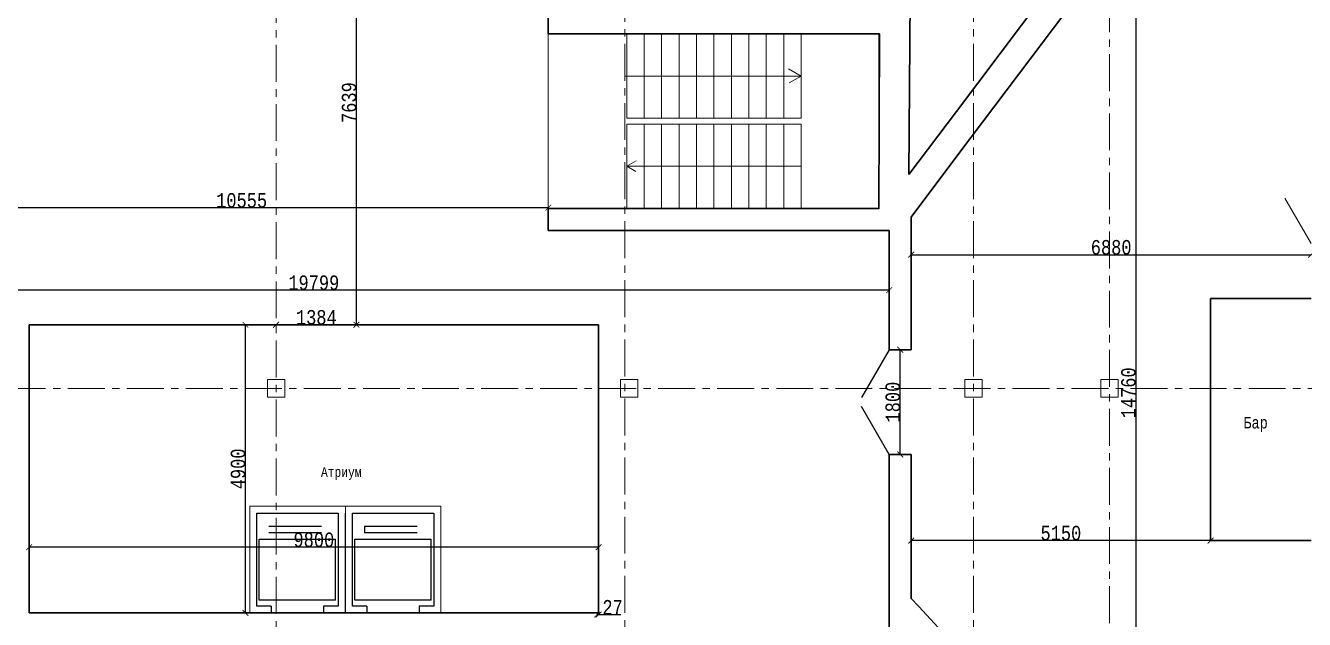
# Model space of a CAD drawing. Header units: millimetres. Extents: x -689206 to 4969298, y -1019800 to 703299.
# Drawn here: x 264912 to 286918, y 558928 to 569138 of the extents above; entities that cross this region are included whole.
import ezdxf

# ---------------------------------------------------------------- set-up
doc = ezdxf.new("R2010")
doc.units = ezdxf.units.MM
doc.linetypes.add('осеваяX2', pattern=[101.6, 63.5, -12.7, 12.7, -12.7])
for name, color, linetype, lineweight in [('несущие', 7, 'Continuous', 30), ('РАЗМЕРЫ', 7, 'Continuous', 9), ('стены', 7, 'Continuous', 20)]:
    doc.layers.add(name, color=color, linetype=linetype, lineweight=lineweight)
doc.styles.add('Аннотативный', font='isocteur.ttf', dxfattribs={"width": 0.7, "height": 250})
doc.dimstyles.new('Аннотативный', dxfattribs={"dimscale": 0, "dimtxt": 250, "dimasz": 100, "dimexe": 1.25, "dimexo": 0.625, "dimtad": 1, "dimdec": 0, "dimtxsty": 'Аннотативный', "dimblk": 'ARCHTICK', "dimcen": 2.5, "dimadec": 0, "dimazin": 0, "dimtfac": 1, "dimtdec": 0, "dimtmove": 0, "dimatfit": 3, "dimfxl": 1, "dimarcsym": 0})

# ---------------------------------------------------------------- blocks, each defined once
blk = doc.blocks.new('_ArchTick')
at = {"color": 0, "linetype": 'ByBlock', "const_width": 0.15}
blk.add_lwpolyline([(-0.5, -0.5), (0.5, 0.5)], dxfattribs=at)
blk = doc.blocks.new('*D541')
at = {"layer": 'Defpoints', "color": 0, "lineweight": 20, "transparency": 16777216}
for p in [(280152, 560284), (280152, 560284), (285303, 560284)]:
    blk.add_point(p, dxfattribs=at)
at = {"layer": 'стены', "color": 0, "lineweight": -2, "transparency": 16777216}
for p, q in [((280152, 560285), (280152, 560285)), ((285303, 560284), (280152, 560284)), ((285303, 560285), (285303, 560285))]:
    blk.add_line(p, q, dxfattribs=at)
at = {"layer": 'стены', "color": 0, "lineweight": -2, "transparency": 16777216, "xscale": 100, "yscale": 100, "zscale": 100, "rotation": 180}
blk.add_blockref('_ArchTick', (280152, 560284), dxfattribs=at)
at = {"layer": 'стены', "color": 0, "lineweight": -2, "transparency": 16777216, "xscale": 100, "yscale": 100, "zscale": 100}
blk.add_blockref('_ArchTick', (285303, 560284), dxfattribs=at)
at = {"layer": 'стены', "color": 0, "transparency": 16777216, "insert": (282727, 560410), "char_height": 250, "attachment_point": 5, "style": 'Аннотативный'}
blk.add_mtext('5150', dxfattribs=at)
blk = doc.blocks.new('*D542')
at = {"layer": 'Defpoints', "color": 0, "lineweight": 20, "transparency": 16777216}
for p in [(280152, 565199), (287032, 565199), (287032, 565199)]:
    blk.add_point(p, dxfattribs=at)
at = {"layer": 'стены', "color": 0, "lineweight": -2, "transparency": 16777216}
for p, q in [((280152, 565199), (280152, 565200)), ((280152, 565199), (287032, 565199)), ((287032, 565199), (287032, 565200))]:
    blk.add_line(p, q, dxfattribs=at)
at = {"layer": 'стены', "color": 0, "lineweight": -2, "transparency": 16777216, "xscale": 100, "yscale": 100, "zscale": 100, "rotation": 180}
blk.add_blockref('_ArchTick', (280152, 565199), dxfattribs=at)
at = {"layer": 'стены', "color": 0, "lineweight": -2, "transparency": 16777216, "xscale": 100, "yscale": 100, "zscale": 100}
blk.add_blockref('_ArchTick', (287032, 565199), dxfattribs=at)
at = {"layer": 'стены', "color": 0, "lineweight": 13, "transparency": 16777216, "insert": (283592, 565324), "char_height": 250, "attachment_point": 5, "style": 'Аннотативный'}
blk.add_mtext('6880', dxfattribs=at)
blk = doc.blocks.new('*D652')
at = {"layer": 'Defpoints', "color": 0, "linetype": 'ByBlock', "lineweight": 20, "transparency": 16777216}
for p in [(284016, 570201), (284016, 555445), (284016, 555445)]:
    blk.add_point(p, dxfattribs=at)
at = {"layer": 'РАЗМЕРЫ', "color": 0, "linetype": 'ByBlock', "lineweight": -2, "transparency": 16777216}
for p, q in [((284016, 570201), (284016, 555445)), ((284017, 570201), (284017, 570201)), ((284017, 555445), (284017, 555445))]:
    blk.add_line(p, q, dxfattribs=at)
at = {"layer": 'РАЗМЕРЫ', "color": 0, "linetype": 'ByBlock', "lineweight": -2, "transparency": 16777216, "xscale": 100, "yscale": 100, "zscale": 100}
for p, rotation in [((284016, 570201), 90), ((284016, 555445), 270)]:
    blk.add_blockref('_ArchTick', p, dxfattribs=dict(at, rotation=rotation))
at = {"layer": 'РАЗМЕРЫ', "color": 0, "linetype": 'ByBlock', "lineweight": 13, "transparency": 16777216, "insert": (283891, 562823), "char_height": 250, "attachment_point": 5, "rotation": 90, "style": 'Аннотативный'}
blk.add_mtext('14760', dxfattribs=at)
blk = doc.blocks.new('*D630')
at = {"layer": 'Defpoints', "color": 0, "linetype": 'ByBlock', "lineweight": 20, "transparency": 16777216}
for p in [(279962, 563564), (279962, 563564), (279962, 561764)]:
    blk.add_point(p, dxfattribs=at)
at = {"layer": 'РАЗМЕРЫ', "color": 0, "linetype": 'ByBlock', "lineweight": -2, "transparency": 16777216}
for p, q in [((279962, 563564), (279963, 563564)), ((279962, 561764), (279962, 563564)), ((279962, 561764), (279963, 561764))]:
    blk.add_line(p, q, dxfattribs=at)
at = {"layer": 'РАЗМЕРЫ', "color": 0, "linetype": 'ByBlock', "lineweight": -2, "transparency": 16777216, "xscale": 100, "yscale": 100, "zscale": 100}
for p, rotation in [((279962, 563564), 90), ((279962, 561764), 270)]:
    blk.add_blockref('_ArchTick', p, dxfattribs=dict(at, rotation=rotation))
at = {"layer": 'РАЗМЕРЫ', "color": 0, "linetype": 'ByBlock', "lineweight": 13, "transparency": 16777216, "insert": (279836, 562664), "char_height": 250, "attachment_point": 5, "rotation": 90, "style": 'Аннотативный'}
blk.add_mtext('1800', dxfattribs=at)
blk = doc.blocks.new('*D666')
at = {"layer": 'Defpoints', "color": 0, "linetype": 'ByBlock', "lineweight": 20, "transparency": 16777216}
for p in [(259973, 564589), (259973, 564589), (279772, 564589)]:
    blk.add_point(p, dxfattribs=at)
at = {"layer": 'РАЗМЕРЫ', "color": 0, "linetype": 'ByBlock', "lineweight": -2, "transparency": 16777216}
for p, q in [((259973, 564590), (259973, 564591)), ((279772, 564589), (259973, 564589)), ((279772, 564590), (279772, 564591))]:
    blk.add_line(p, q, dxfattribs=at)
at = {"layer": 'РАЗМЕРЫ', "color": 0, "linetype": 'ByBlock', "lineweight": -2, "transparency": 16777216, "xscale": 100, "yscale": 100, "zscale": 100, "rotation": 180}
blk.add_blockref('_ArchTick', (259973, 564589), dxfattribs=at)
at = {"layer": 'РАЗМЕРЫ', "color": 0, "linetype": 'ByBlock', "lineweight": -2, "transparency": 16777216, "xscale": 100, "yscale": 100, "zscale": 100}
blk.add_blockref('_ArchTick', (279772, 564589), dxfattribs=at)
at = {"layer": 'РАЗМЕРЫ', "color": 0, "linetype": 'ByBlock', "lineweight": 20, "transparency": 16777216, "insert": (269872, 564715), "char_height": 250, "attachment_point": 5, "style": 'Аннотативный'}
blk.add_mtext('19799', dxfattribs=at)
blk = doc.blocks.new('*D668')
at = {"layer": 'Defpoints', "color": 0, "linetype": 'ByBlock', "lineweight": 20, "transparency": 16777216}
for p in [(268695, 563994), (268695, 563994), (268695, 559039)]:
    blk.add_point(p, dxfattribs=at)
at = {"layer": 'РАЗМЕРЫ', "color": 0, "linetype": 'ByBlock', "lineweight": -2, "transparency": 16777216}
for p, q in [((268695, 563994), (268696, 563994)), ((268695, 559039), (268695, 563994)), ((268695, 559039), (268696, 559039))]:
    blk.add_line(p, q, dxfattribs=at)
at = {"layer": 'РАЗМЕРЫ', "color": 0, "linetype": 'ByBlock', "lineweight": -2, "transparency": 16777216, "xscale": 100, "yscale": 100, "zscale": 100}
for p, rotation in [((268695, 563994), 90), ((268695, 559039), 270)]:
    blk.add_blockref('_ArchTick', p, dxfattribs=dict(at, rotation=rotation))
at = {"layer": 'РАЗМЕРЫ', "color": 0, "linetype": 'ByBlock', "lineweight": 20, "transparency": 16777216, "insert": (268569, 561516), "char_height": 250, "attachment_point": 5, "rotation": 90, "style": 'Аннотативный'}
blk.add_mtext('4900', dxfattribs=at)
blk = doc.blocks.new('*D669')
at = {"layer": 'Defpoints', "color": 0, "linetype": 'ByBlock', "lineweight": 20, "transparency": 16777216}
for p in [(264973, 560169), (264973, 559039), (274773, 559039)]:
    blk.add_point(p, dxfattribs=at)
at = {"layer": 'РАЗМЕРЫ', "color": 0, "linetype": 'ByBlock', "lineweight": -2, "transparency": 16777216}
for p, q in [((264973, 559039), (264973, 560171)), ((274773, 560169), (264973, 560169)), ((274773, 559039), (274773, 560171))]:
    blk.add_line(p, q, dxfattribs=at)
at = {"layer": 'РАЗМЕРЫ', "color": 0, "linetype": 'ByBlock', "lineweight": -2, "transparency": 16777216, "xscale": 100, "yscale": 100, "zscale": 100, "rotation": 180}
blk.add_blockref('_ArchTick', (264973, 560169), dxfattribs=at)
at = {"layer": 'РАЗМЕРЫ', "color": 0, "linetype": 'ByBlock', "lineweight": -2, "transparency": 16777216, "xscale": 100, "yscale": 100, "zscale": 100}
blk.add_blockref('_ArchTick', (274773, 560169), dxfattribs=at)
at = {"layer": 'РАЗМЕРЫ', "color": 0, "linetype": 'ByBlock', "lineweight": 20, "transparency": 16777216, "insert": (269873, 560295), "char_height": 250, "attachment_point": 5, "style": 'Аннотативный'}
blk.add_mtext('9800', dxfattribs=at)
blk = doc.blocks.new('*D670')
at = {"layer": 'Defpoints', "color": 0, "linetype": 'ByBlock', "lineweight": 20, "transparency": 16777216}
for p in [(269591, 571633), (270605, 571633), (269541, 563994)]:
    blk.add_point(p, dxfattribs=at)
at = {"layer": 'РАЗМЕРЫ', "color": 0, "linetype": 'ByBlock', "lineweight": -2, "transparency": 16777216}
for p, q in [((269592, 571633), (270607, 571633)), ((270605, 563994), (270605, 571633)), ((269542, 563994), (270607, 563994))]:
    blk.add_line(p, q, dxfattribs=at)
at = {"layer": 'РАЗМЕРЫ', "color": 0, "linetype": 'ByBlock', "lineweight": -2, "transparency": 16777216, "xscale": 100, "yscale": 100, "zscale": 100}
for p, rotation in [((270605, 571633), 90), ((270605, 563994), 270)]:
    blk.add_blockref('_ArchTick', p, dxfattribs=dict(at, rotation=rotation))
at = {"layer": 'РАЗМЕРЫ', "color": 0, "linetype": 'ByBlock', "lineweight": 20, "transparency": 16777216, "insert": (270480, 567814), "char_height": 250, "attachment_point": 5, "rotation": 90, "style": 'Аннотативный'}
blk.add_mtext('7639', dxfattribs=at)
blk = doc.blocks.new('*D671')
at = {"layer": 'Defpoints', "color": 0, "linetype": 'ByBlock', "lineweight": 20, "transparency": 16777216}
for p in [(263353, 566006), (263353, 565671), (273907, 565614)]:
    blk.add_point(p, dxfattribs=at)
at = {"layer": 'РАЗМЕРЫ', "color": 0, "linetype": 'ByBlock', "lineweight": -2, "transparency": 16777216}
for p, q in [((263353, 565671), (263353, 566007)), ((273907, 566006), (263353, 566006)), ((273907, 565615), (273907, 566007))]:
    blk.add_line(p, q, dxfattribs=at)
at = {"layer": 'РАЗМЕРЫ', "color": 0, "linetype": 'ByBlock', "lineweight": -2, "transparency": 16777216, "xscale": 100, "yscale": 100, "zscale": 100, "rotation": 180}
blk.add_blockref('_ArchTick', (263353, 566006), dxfattribs=at)
at = {"layer": 'РАЗМЕРЫ', "color": 0, "linetype": 'ByBlock', "lineweight": -2, "transparency": 16777216, "xscale": 100, "yscale": 100, "zscale": 100}
blk.add_blockref('_ArchTick', (273907, 566006), dxfattribs=at)
at = {"layer": 'РАЗМЕРЫ', "color": 0, "linetype": 'ByBlock', "lineweight": 20, "transparency": 16777216, "insert": (268630, 566131), "char_height": 250, "attachment_point": 5, "style": 'Аннотативный'}
blk.add_mtext('10555', dxfattribs=at)
blk = doc.blocks.new('*D672')
at = {"layer": 'Defpoints', "color": 0, "linetype": 'ByBlock', "lineweight": 20, "transparency": 16777216}
for p in [(269223, 563994), (270607, 563994), (270607, 563994)]:
    blk.add_point(p, dxfattribs=at)
at = {"layer": 'РАЗМЕРЫ', "color": 0, "linetype": 'ByBlock', "lineweight": -2, "transparency": 16777216}
for p, q in [((269223, 563995), (269223, 563995)), ((269223, 563994), (270607, 563994)), ((270607, 563995), (270607, 563995))]:
    blk.add_line(p, q, dxfattribs=at)
at = {"layer": 'РАЗМЕРЫ', "color": 0, "linetype": 'ByBlock', "lineweight": -2, "transparency": 16777216, "xscale": 100, "yscale": 100, "zscale": 100, "rotation": 180}
blk.add_blockref('_ArchTick', (269223, 563994), dxfattribs=at)
at = {"layer": 'РАЗМЕРЫ', "color": 0, "linetype": 'ByBlock', "lineweight": -2, "transparency": 16777216, "xscale": 100, "yscale": 100, "zscale": 100}
blk.add_blockref('_ArchTick', (270607, 563994), dxfattribs=at)
at = {"layer": 'РАЗМЕРЫ', "color": 0, "linetype": 'ByBlock', "lineweight": 30, "transparency": 16777216, "insert": (269915, 564120), "char_height": 250, "attachment_point": 5, "style": 'Аннотативный'}
blk.add_mtext('1384', dxfattribs=at)
blk = doc.blocks.new('*D676')
at = {"layer": 'Defpoints', "color": 0, "linetype": 'ByBlock', "lineweight": 20, "transparency": 16777216}
for p in [(274746, 559039), (274773, 559039), (274773, 559011)]:
    blk.add_point(p, dxfattribs=at)
at = {"layer": 'РАЗМЕРЫ', "color": 0, "linetype": 'ByBlock', "lineweight": -2, "transparency": 16777216}
for p, q in [((274746, 559038), (274746, 559010)), ((274746, 559011), (274773, 559011)), ((274773, 559038), (274773, 559010)), ((274773, 559011), (275154, 559011))]:
    blk.add_line(p, q, dxfattribs=at)
at = {"layer": 'РАЗМЕРЫ', "color": 0, "linetype": 'ByBlock', "lineweight": -2, "transparency": 16777216, "xscale": 100, "yscale": 100, "zscale": 100, "rotation": 180}
blk.add_blockref('_ArchTick', (274746, 559011), dxfattribs=at)
at = {"layer": 'РАЗМЕРЫ', "color": 0, "linetype": 'ByBlock', "lineweight": -2, "transparency": 16777216, "xscale": 100, "yscale": 100, "zscale": 100}
blk.add_blockref('_ArchTick', (274773, 559011), dxfattribs=at)
at = {"layer": 'РАЗМЕРЫ', "color": 0, "linetype": 'ByBlock', "lineweight": 30, "transparency": 16777216, "insert": (275013, 559136), "char_height": 250, "attachment_point": 5, "style": 'Аннотативный'}
blk.add_mtext('27', dxfattribs=at)

msp = doc.modelspace()

# ---------------------------------------------------------------- linework, layer by layer
at = {"layer": 'несущие', "color": 0}
for p, q in [((283228.1, 570710.5), (280929.7, 567659.3)), ((283431.6, 570200.5), (281184.7, 567217.6))]:
    msp.add_line(p, q, dxfattribs=at)
at = {"layer": 'несущие', "color": 18, "linetype": 'ByBlock', "lineweight": 30, "true_color": 0x000000}
msp.add_line((279767.6, 555624.6), (279771.8, 561764.4), dxfattribs=at)
at = {"layer": 'РАЗМЕРЫ', "linetype": 'ByBlock', "lineweight": 30}
for p, q in [((273907.3, 568994.1), (273907.3, 569374.1)), ((279607.3, 568994.1), (273907.3, 568994.1)), ((280929.7, 567659.3), (280113.2, 566575.3)), ((281184.7, 567217.6), (280368.2, 566133.6)), ((273907.3, 565994.1), (279595.2, 565994.2)), ((273907.3, 565614.1), (273907.3, 565994.1)), ((280368.2, 566133.6), (280151.8, 565846.4)), ((279771.8, 565614.1), (273907.3, 565614.1)), ((264972.7, 559038.5), (264972.7, 563994.1)), ((274772.8, 563994.1), (264972.7, 563994.1)), ((274772.8, 559038.5), (274772.8, 563994.1)), ((280150.1, 559285.4), (280151.8, 561764.1)), ((279770.4, 559685.9), (279767.9, 559688.6)), ((280280, 559148.4), (280150.1, 559285.4)), ((264972.7, 559038.5), (273097.7, 559038.5)), ((273097.7, 559038.5), (274772.8, 559038.5)), ((281091.2, 558279.9), (280280, 559148.4))]:
    msp.add_line(p, q, dxfattribs=at)
at = {"layer": 'РАЗМЕРЫ', "linetype": 'ByBlock', "lineweight": 20}
for p, q in [((275257.3, 568994.1), (273907.3, 568994.1)), ((273907.3, 568994.1), (273907.3, 565994.1)), ((278257.3, 568994.1), (275257.3, 568994.1)), ((275257.3, 568994.1), (275257.3, 567544.1)), ((275557.3, 568994.1), (275557.3, 567544.1)), ((275857.3, 568994.1), (275857.3, 567544.1)), ((276157.3, 568994.1), (276157.3, 567544.1)), ((276457.3, 568994.1), (276457.3, 567544.1)), ((276757.3, 568994.1), (276757.3, 567544.1)), ((277057.3, 568994.1), (277057.3, 567544.1)), ((277357.3, 568994.1), (277357.3, 567544.1)), ((277657.3, 568994.1), (277657.3, 567544.1)), ((277957.3, 568994.1), (277957.3, 567544.1)), ((279607.3, 568994.1), (278257.3, 568994.1)), ((278257.3, 568994.1), (278257.3, 567544.1)), ((279595.2, 568994.2), (279595.2, 565994.2)), ((278257.3, 568269.1), (275222.7, 568269.1)), ((278257.3, 568269.1), (278039.6, 568394.8)), ((278257.3, 568269.1), (278052.5, 568150.9)), ((278257.3, 567544.1), (275257.3, 567544.1)), ((275257.3, 567444.1), (275257.3, 565994.1)), ((278257.3, 567444.1), (275257.3, 567444.1)), ((275557.3, 567444.1), (275557.3, 565994.1)), ((275857.3, 567444.1), (275857.3, 565994.1)), ((276157.3, 567444.1), (276157.3, 565994.1)), ((276457.3, 567444.1), (276457.3, 565994.1)), ((276757.3, 567444.1), (276757.3, 565994.1)), ((277057.3, 567444.1), (277057.3, 565994.1)), ((277357.3, 567444.1), (277357.3, 565994.1)), ((277657.3, 567444.1), (277657.3, 565994.1)), ((277957.3, 567444.1), (277957.3, 565994.1)), ((278257.3, 567444.1), (278257.3, 565994.1)), ((275257.3, 566719.1), (275418.7, 566812.3)), ((278257.3, 566719.1), (275257.3, 566719.1)), ((275257.3, 566719.1), (275414.2, 566628.5)), ((273907.3, 565994.1), (275257.3, 565994.1)), ((278257.3, 565994.1), (275257.3, 565994.1)), ((277957.3, 565994.1), (278257.3, 565994.1)), ((278257.3, 565994.1), (279607.3, 565994.1)), ((268890, 563994.1), (268770, 563994.1)), ((270410, 563994.1), (268890, 563994.1)), ((270535.6, 563994.1), (270415.6, 563994.1)), ((272055.6, 563994.1), (270535.6, 563994.1)), ((279767.9, 561240), (279767.9, 558900)), ((268770, 560876.8), (268770, 559036.8)), ((268770, 560876.8), (270415.6, 560876.8)), ((270410, 559036.8), (270410, 560756.8)), ((270415.6, 560876.8), (270415.6, 559036.8)), ((272055.6, 560876.8), (270415.6, 560876.8)), ((272055.6, 560756.8), (272055.6, 560876.8)), ((272055.6, 559036.8), (272055.6, 560756.8))]:
    msp.add_line(p, q, dxfattribs=at)
at = {"layer": 'стены', "color": 1, "linetype": 'осеваяX2', "lineweight": 15, "ltscale": 10}
for p, q in [((275222.7, 583046), (275222.7, 538898.5)), ((281222.7, 583046), (281222.7, 538750.5)), ((283562.8, 582868), (283562.8, 538572.5)), ((269222.7, 574900.5), (269222.7, 538898.5)), ((239222.7, 562900.5), (311372.7, 562900.5))]:
    msp.add_line(p, q, dxfattribs=at)
at = {"layer": 'стены', "lineweight": 30}
for p, q in [((280132.8, 569606), (280113.2, 566575.3)), ((279595.2, 565994.1), (279607.3, 568994.1)), ((280151.8, 563564.4), (280151.8, 565846.4)), ((279771.8, 563564.4), (279771.8, 565614.1)), ((285302.6, 560284.1), (285302.6, 564445)), ((285302.6, 564445), (287032.1, 564445)), ((279771.8, 563564.4), (280151.8, 563564.4)), ((279771.8, 560166.5), (279771.8, 561764.4)), ((280151.8, 561764), (279771.8, 561764.4)), ((287032.1, 560284.1), (285302.6, 560284.1))]:
    msp.add_line(p, q, dxfattribs=at)
at = {"layer": 'стены', "lineweight": 20}
msp.add_line((287032.1, 565392.5), (286582, 566172.1), dxfattribs=at)
at = {"layer": 'стены', "lineweight": 25}
for p, q in [((279771.8, 563564.4), (279298.1, 562743.8)), ((279771.8, 561764.4), (279296.5, 562587.6)), ((279771.8, 561220.7), (279771.8, 561764.4))]:
    msp.add_line(p, q, dxfattribs=at)
at = {"layer": 'стены', "color": 18, "lineweight": 25, "true_color": 0x000000}
for p, q in [((268890, 559156.8), (268890, 560756.8)), ((268890, 560756.8), (270290, 560756.8)), ((270290, 560756.8), (270290, 559156.8)), ((270535.6, 559156.8), (270535.6, 560756.8)), ((270535.6, 560756.8), (271935.6, 560756.8)), ((271935.6, 560756.8), (271935.6, 559156.8)), ((270002, 560526.8), (269096, 560526.8)), ((271647.6, 560526.8), (270741.6, 560526.8)), ((270741.6, 560526.8), (270741.6, 560416.8)), ((268932, 559259.8), (268932, 560306.8)), ((268932, 560306.8), (270248, 560306.8)), ((270002, 560416.8), (269096, 560416.8)), ((270002, 560416.8), (269799.5, 560416.8)), ((270248, 559259.8), (270248, 560306.8)), ((270577.6, 559259.8), (270577.6, 560306.8)), ((270577.6, 560306.8), (271893.6, 560306.8)), ((271647.6, 560416.8), (270741.6, 560416.8)), ((271647.6, 560416.8), (271445.2, 560416.8)), ((271893.6, 559259.8), (271893.6, 560306.8)), ((269140, 559156.8), (268890, 559156.8)), ((270248, 559259.8), (268932, 559259.8)), ((269140, 559156.8), (269140, 559036.8)), ((270290, 559156.8), (270040, 559156.8)), ((270040, 559156.8), (270040, 559036.8)), ((270290, 559156.8), (270248, 559156.8)), ((270785.6, 559156.8), (270535.6, 559156.8)), ((271893.6, 559259.8), (270577.6, 559259.8)), ((270785.6, 559156.8), (270785.6, 559036.8)), ((271935.6, 559156.8), (271685.6, 559156.8)), ((271685.6, 559156.8), (271685.6, 559036.8)), ((271935.6, 559156.8), (271893.6, 559156.8)), ((269140, 559036.8), (268770, 559036.8)), ((270410, 559036.8), (270040, 559036.8)), ((270785.6, 559036.8), (270415.6, 559036.8)), ((272055.6, 559036.8), (271685.6, 559036.8))]:
    msp.add_line(p, q, dxfattribs=at)
at = {"layer": 'стены', "color": 240, "true_color": 0xed1f24}
for points in [[(269072.7, 563050.5), (269372.7, 563050.5), (269372.7, 562750.5), (269072.7, 562750.5)], [(275147.7, 563050.5), (275447.7, 563050.5), (275447.7, 562750.5), (275147.7, 562750.5)], [(281072.7, 563050.5), (281372.7, 563050.5), (281372.7, 562750.5), (281072.7, 562750.5)], [(283412.8, 563050.5), (283712.8, 563050.5), (283712.8, 562750.5), (283412.8, 562750.5)]]:
    msp.add_lwpolyline(points, close=True, dxfattribs=at)

# ---------------------------------------------------------------- texts
at = {"insert": (285868.1, 562410.2), "char_height": 199.11, "width": 920.207, "attachment_point": 1, "style": 'Аннотативный'}
msp.add_mtext('Бар', dxfattribs=at)
at = {"color": 18, "true_color": 0x000000, "insert": (269995.7, 561544.8), "char_height": 165.8, "width": 766.271, "attachment_point": 1, "style": 'Аннотативный'}
msp.add_mtext('Атриум', dxfattribs=at)

# ---------------------------------------------------------------- dimensions: what is measured, and where the dimension line sits
at = {"layer": 'РАЗМЕРЫ', "linetype": 'ByBlock', "lineweight": 20}
dim = msp.add_linear_dim(base=(270605.3, 571633.1), p1=(269541.4, 563994.1), p2=(269591.4, 571633.1), angle=90, dimstyle='Аннотативный', dxfattribs=at)
dim.commit()
dim.dimension.update_dxf_attribs({"geometry": '*D670', "text_midpoint": (270479.6, 567813.6)})
at = {"layer": 'РАЗМЕРЫ', "color": 18, "linetype": 'ByBlock', "lineweight": 13, "true_color": 0x000000}
dim = msp.add_linear_dim(base=(284016.1, 555445.4), p1=(284016.1, 570200.5), p2=(284016.1, 555445.4), angle=90, text='14760', dimstyle='Аннотативный', dxfattribs=at)
dim.commit()
dim.dimension.update_dxf_attribs({"geometry": '*D652', "text_midpoint": (283890.5, 562823)})
at = {"layer": 'РАЗМЕРЫ', "linetype": 'ByBlock', "lineweight": 20}
for base, p1, p2, picture, middle in [((263352.7, 566005.7), (273907.3, 565614.1), (263352.7, 565670.5), '*D671', (268630, 566131.3)), ((259972.7, 564589.3), (279771.8, 564589.3), (259972.7, 564589.3), '*D666', (269872.3, 564714.9))]:
    dim = msp.add_linear_dim(base=base, p1=p1, p2=p2, dimstyle='Аннотативный', dxfattribs=at)
    dim.commit()
    dim.dimension.update_dxf_attribs({"geometry": picture, "text_midpoint": middle})
at = {"layer": 'РАЗМЕРЫ', "linetype": 'ByBlock', "lineweight": 30}
for base, p1, p2, picture, middle in [((270606.5, 563994.1), (269222.7, 563994.1), (270606.5, 563994.1), '*D672', (269914.6, 564119.7)), ((274772.8, 559010.9), (274745.6, 559038.5), (274772.8, 559038.5), '*D676', (275013.5, 559136.5))]:
    dim = msp.add_linear_dim(base=base, p1=p1, p2=p2, dimstyle='Аннотативный', dxfattribs=at)
    dim.commit()
    dim.dimension.update_dxf_attribs({"geometry": picture, "text_midpoint": middle})
at = {"layer": 'РАЗМЕРЫ', "linetype": 'ByBlock', "lineweight": 20}
dim = msp.add_aligned_dim(p1=(268694.7, 559038.5), p2=(268694.7, 563994.1), distance=0, text='4900', dimstyle='Аннотативный', dxfattribs=at)
dim.commit()
dim.dimension.update_dxf_attribs({"geometry": '*D668', "text_midpoint": (268569, 561516.3)})
at = {"layer": 'РАЗМЕРЫ', "color": 18, "linetype": 'ByBlock', "lineweight": 13, "true_color": 0x000000}
dim = msp.add_aligned_dim(p1=(279961.8, 561764.2), p2=(279961.8, 563564.4), distance=0, dimstyle='Аннотативный', dxfattribs=at)
dim.commit()
dim.dimension.update_dxf_attribs({"geometry": '*D630', "text_midpoint": (279836.2, 562664.3)})
at = {"layer": 'РАЗМЕРЫ', "linetype": 'ByBlock', "lineweight": 20}
dim = msp.add_aligned_dim(p1=(274772.8, 559038.5), p2=(264972.7, 559038.5), distance=-1131, dimstyle='Аннотативный', dxfattribs=at)
dim.commit()
dim.dimension.update_dxf_attribs({"geometry": '*D669', "text_midpoint": (269872.8, 560295.1)})
at = {"layer": 'стены', "lineweight": 13}
dim = msp.add_aligned_dim(p1=(280151.8, 565198.6), p2=(287032.1, 565198.6), distance=0, dimstyle='Аннотативный', dxfattribs=at)
dim.commit()
dim.dimension.update_dxf_attribs({"geometry": '*D542', "text_midpoint": (283592, 565324.2)})
at = {"layer": 'стены'}
dim = msp.add_aligned_dim(p1=(285302.6, 560284.1), p2=(280151.8, 560284.1), distance=0, text='5150', dimstyle='Аннотативный', dxfattribs=at)
dim.commit()
dim.dimension.update_dxf_attribs({"geometry": '*D541', "text_midpoint": (282727.2, 560409.7)})

doc.saveas('drawing.dxf')
